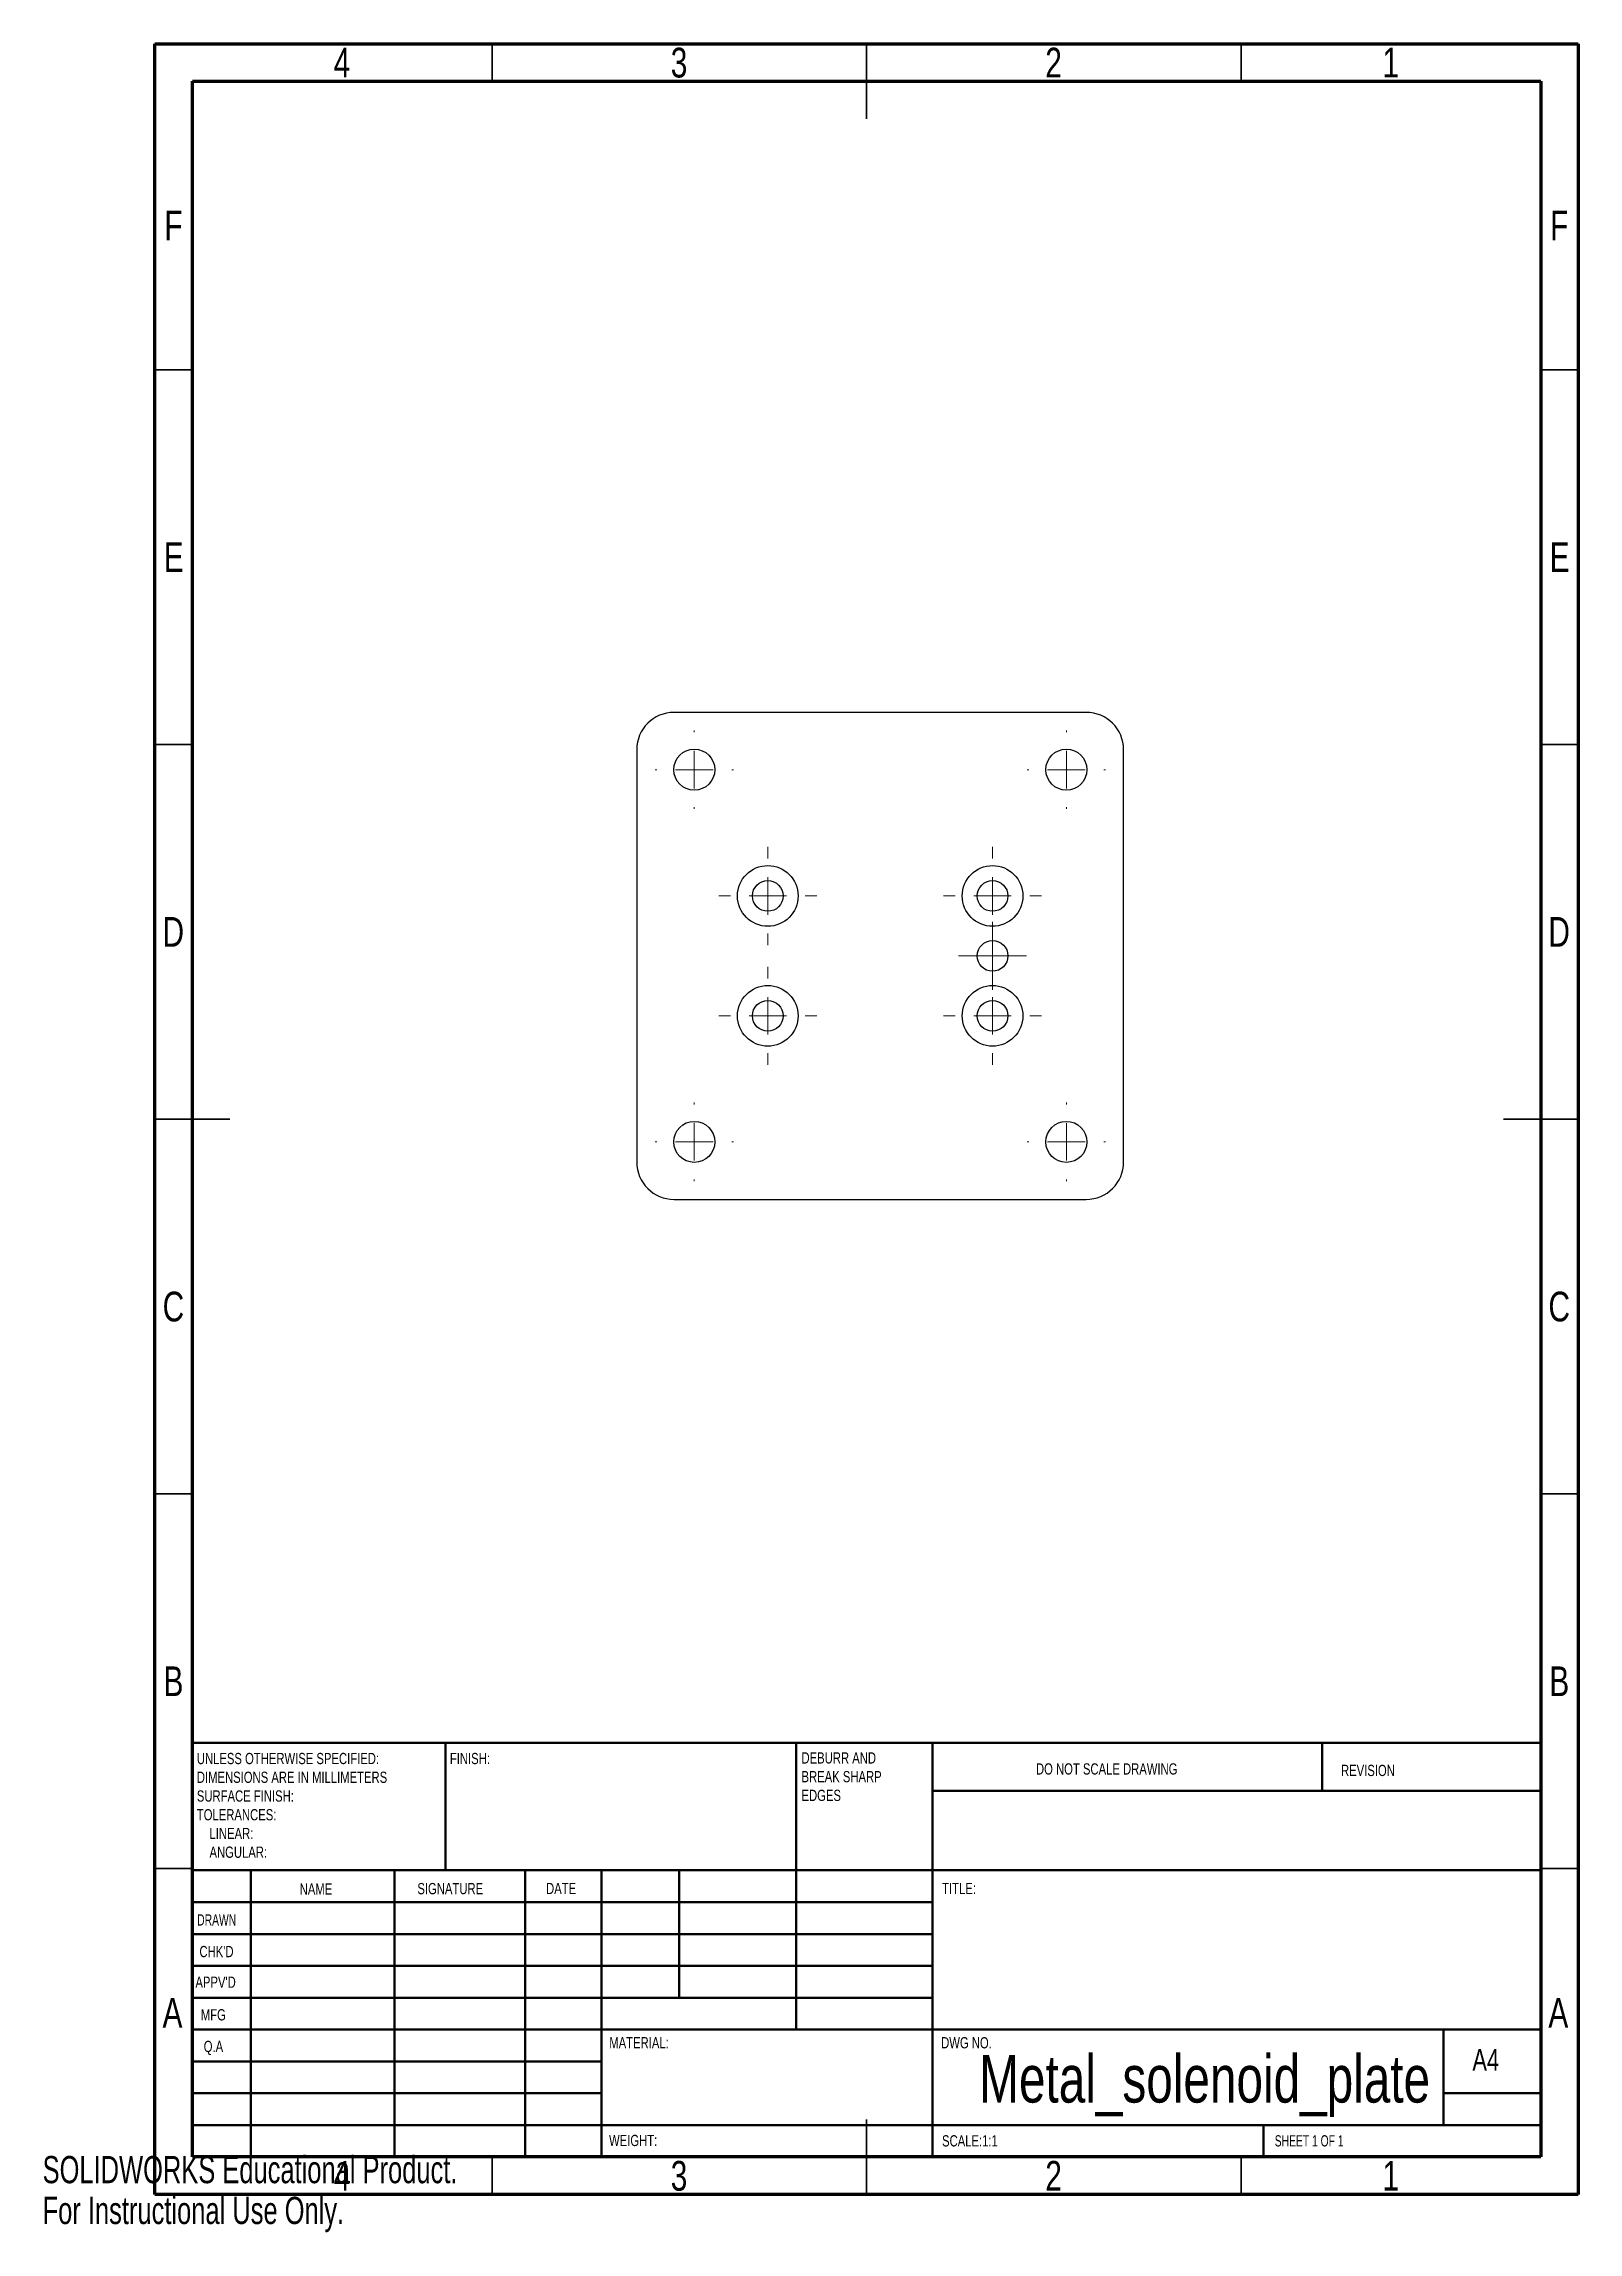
# Model space of a CAD drawing. Header units: millimetres. Extents: x 0 to 205, y 0 to 292.
import ezdxf

# ---------------------------------------------------------------- set-up
doc = ezdxf.new("R2010")
doc.units = ezdxf.units.MM
doc.styles.add('SLDTEXTSTYLE0', font='TXT', dxfattribs={"width": 0.75})
doc.styles.add('SLDTEXTSTYLE1', font='TXT', dxfattribs={"width": 0.686449})
doc.styles.add('SLDTEXTSTYLE2', font='TXT', dxfattribs={"width": 0.6875})
doc.styles.add('SLDTEXTSTYLE3', font='TXT', dxfattribs={"width": 0.7})

# ---------------------------------------------------------------- blocks, each defined once
blk = doc.blocks.new('SW_CENTERMARKSYMBOL_0')
at = {"color": 0, "linetype": 'Continuous', "lineweight": 18}
for p, q in [((0, 5), (0, 5.24)), ((-5, 0), (-5.24, 0)), ((0, 0), (-2.5, 0)), ((0, 0), (0, 2.5)), ((0, 0), (0, -2.5)), ((0, 0), (2.5, 0)), ((5, 0), (5.24, 0)), ((0, -5), (0, -5.24))]:
    blk.add_line(p, q, dxfattribs=at)
blk = doc.blocks.new('SW_CENTERMARKSYMBOL_1')
at = {"color": 0, "linetype": 'Continuous', "lineweight": 18}
for p, q in [((0, 5), (0, 5.24)), ((-5, 0), (-5.24, 0)), ((0, 0), (-2.5, 0)), ((0, 0), (0, 2.5)), ((0, 0), (0, -2.5)), ((0, 0), (2.5, 0)), ((5, 0), (5.24, 0)), ((0, -5), (0, -5.24))]:
    blk.add_line(p, q, dxfattribs=at)
blk = doc.blocks.new('SW_CENTERMARKSYMBOL_2')
at = {"color": 0, "linetype": 'Continuous', "lineweight": 18}
for p, q in [((0, 5), (0, 5.24)), ((-5, 0), (-5.24, 0)), ((0, 0), (-2.5, 0)), ((0, 0), (0, 2.5)), ((0, 0), (0, -2.5)), ((0, 0), (2.5, 0)), ((5, 0), (5.24, 0)), ((0, -5), (0, -5.24))]:
    blk.add_line(p, q, dxfattribs=at)
blk = doc.blocks.new('SW_CENTERMARKSYMBOL_3')
at = {"color": 0, "linetype": 'Continuous', "lineweight": 18}
for p, q in [((0, 5), (0, 5.24)), ((-5, 0), (-5.24, 0)), ((0, 0), (-2.5, 0)), ((0, 0), (0, 2.5)), ((0, 0), (0, -2.5)), ((0, 0), (2.5, 0)), ((5, 0), (5.24, 0)), ((0, -5), (0, -5.24))]:
    blk.add_line(p, q, dxfattribs=at)
blk = doc.blocks.new('SW_CENTERMARKSYMBOL_4')
at = {"color": 0, "linetype": 'Continuous', "lineweight": 18}
for p, q in [((0, 2.5), (0, 4.55)), ((-2.5, 0), (-4.55, 0)), ((0, 0), (-2.5, 0)), ((0, 0), (0, 2.5)), ((0, 0), (0, -2.5)), ((0, 0), (2.5, 0)), ((2.5, 0), (4.55, 0)), ((0, -2.5), (0, -4.55))]:
    blk.add_line(p, q, dxfattribs=at)
blk = doc.blocks.new('SW_CENTERMARKSYMBOL_5')
at = {"color": 0, "linetype": 'Continuous', "lineweight": 18}
for p, q in [((0, 5), (0, 6.55)), ((-5, 0), (-6.55, 0)), ((0, 0), (-2.5, 0)), ((0, 0), (0, 2.5)), ((0, 0), (0, -2.5)), ((0, 0), (2.5, 0)), ((5, 0), (6.55, 0)), ((0, -5), (0, -6.55))]:
    blk.add_line(p, q, dxfattribs=at)
blk = doc.blocks.new('SW_CENTERMARKSYMBOL_6')
at = {"color": 0, "linetype": 'Continuous', "lineweight": 18}
for p, q in [((0, 5), (0, 6.55)), ((-5, 0), (-6.55, 0)), ((0, 0), (-2.5, 0)), ((0, 0), (0, 2.5)), ((0, 0), (0, -2.5)), ((0, 0), (2.5, 0)), ((5, 0), (6.55, 0)), ((0, -5), (0, -6.55))]:
    blk.add_line(p, q, dxfattribs=at)
blk = doc.blocks.new('SW_CENTERMARKSYMBOL_7')
at = {"color": 0, "linetype": 'Continuous', "lineweight": 18}
for p, q in [((0, 5), (0, 6.55)), ((-5, 0), (-6.55, 0)), ((0, 0), (-2.5, 0)), ((0, 0), (0, 2.5)), ((0, 0), (0, -2.5)), ((0, 0), (2.5, 0)), ((5, 0), (6.55, 0)), ((0, -5), (0, -6.55))]:
    blk.add_line(p, q, dxfattribs=at)
blk = doc.blocks.new('SW_CENTERMARKSYMBOL_8')
at = {"color": 0, "linetype": 'Continuous', "lineweight": 18}
for p, q in [((0, 5), (0, 6.55)), ((-5, 0), (-6.55, 0)), ((0, 0), (-2.5, 0)), ((0, 0), (0, 2.5)), ((0, 0), (0, -2.5)), ((0, 0), (2.5, 0)), ((5, 0), (6.55, 0)), ((0, -5), (0, -6.55))]:
    blk.add_line(p, q, dxfattribs=at)

msp = doc.modelspace()

# ---------------------------------------------------------------- linework, layer by layer
at = {"color": 7, "linetype": 'Continuous', "lineweight": 70}
for p, q in [((15, 5), (15, 292)), ((15, 292), (205, 292)), ((205, 292), (205, 5)), ((20, 10), (20, 287)), ((20, 287), (200, 287)), ((200, 287), (200, 10)), ((200, 10), (20, 10)), ((205, 5), (15, 5))]:
    msp.add_line(p, q, dxfattribs=at)
at = {"color": 7, "linetype": 'Continuous', "lineweight": 35}
for p, q in [((60, 287), (60, 292)), ((110, 292), (110, 282)), ((110, 287), (110, 292)), ((160, 287), (160, 292)), ((20, 248.5), (15, 248.5)), ((200, 248.5), (205, 248.5)), ((20, 198.5), (15, 198.5)), ((200, 198.5), (205, 198.5)), ((15, 148.5), (25, 148.5)), ((20, 148.5), (15, 148.5)), ((205, 148.5), (195, 148.5)), ((200, 148.5), (205, 148.5)), ((20, 98.5), (15, 98.5)), ((200, 98.5), (205, 98.5)), ((20, 48.5), (15, 48.5)), ((200, 48.5), (205, 48.5)), ((110, 5), (110, 15)), ((60, 10), (60, 5)), ((110, 10), (110, 5)), ((160, 10), (160, 5))]:
    msp.add_line(p, q, dxfattribs=at)
at = {"color": 7, "linetype": 'Continuous', "lineweight": 25}
for p, q in [((139.31, 202.78), (84.31, 202.78)), ((79.31, 197.78), (79.31, 142.78)), ((144.31, 142.78), (144.31, 197.78)), ((84.31, 137.78), (139.31, 137.78))]:
    msp.add_line(p, q, dxfattribs=at)
at = {"color": 7, "linetype": 'Continuous', "lineweight": 50}
for p, q in [((20, 65.25), (200, 65.25)), ((20, 65.25), (20, 10)), ((53.8, 48.25), (53.8, 65.25)), ((100.6, 65.25), (100.6, 27)), ((118.8, 65.25), (118.8, 10)), ((170.8, 58.88), (170.8, 65.25)), ((200, 58.88), (118.8, 58.88)), ((200, 48.25), (20, 48.25)), ((27.8, 48.25), (27.8, 10)), ((46.99, 48.25), (46.99, 10)), ((64.4, 48.25), (64.4, 10)), ((74.6, 10), (74.6, 48.25)), ((85, 31.25), (85, 48.25)), ((118.8, 44), (20, 44)), ((118.8, 39.75), (20, 39.75)), ((118.8, 35.5), (20, 35.5)), ((118.8, 31.25), (20, 31.25)), ((74.6, 27), (20, 27)), ((74.6, 27), (200, 27)), ((187, 14.25), (187, 27)), ((74.6, 22.75), (20, 22.75)), ((74.6, 18.5), (20, 18.5)), ((200, 18.5), (187, 18.5)), ((20, 14.25), (200, 14.25)), ((163, 10), (163, 14.25))]:
    msp.add_line(p, q, dxfattribs=at)
at = {"color": 7, "linetype": 'Continuous', "lineweight": 25}
for centre, radius in [((87, 195.13), 2.74), ((136.67, 195.13), 2.74), ((96.81, 178.28), 4.05), ((126.81, 178.28), 4.05), ((96.81, 178.28), 2.05), ((126.81, 178.28), 2.05), ((126.81, 170.28), 2.05), ((96.81, 162.28), 4.05), ((96.81, 162.28), 2.05), ((126.81, 162.28), 4.05), ((126.81, 162.28), 2.05), ((87, 145.46), 2.74), ((136.67, 145.46), 2.74)]:
    msp.add_circle(centre, radius, dxfattribs=at)
for centre, start, end in [((84.31, 197.78), 90, 180), ((139.31, 197.78), 0, 90), ((84.31, 142.78), 180, 270), ((139.31, 142.78), 270, 0)]:
    msp.add_arc(centre, 5, start, end, dxfattribs=at)

# ---------------------------------------------------------------- block references
at = {"color": 7, "linetype": 'Continuous', "lineweight": 0}
for name, p in [('SW_CENTERMARKSYMBOL_3', (87, 195.13)), ('SW_CENTERMARKSYMBOL_2', (136.67, 195.13)), ('SW_CENTERMARKSYMBOL_5', (96.81, 178.28)), ('SW_CENTERMARKSYMBOL_8', (126.81, 178.28)), ('SW_CENTERMARKSYMBOL_4', (126.81, 170.28)), ('SW_CENTERMARKSYMBOL_6', (96.81, 162.28)), ('SW_CENTERMARKSYMBOL_7', (126.81, 162.28)), ('SW_CENTERMARKSYMBOL_0', (87, 145.46)), ('SW_CENTERMARKSYMBOL_1', (136.67, 145.46))]:
    msp.add_blockref(name, p, dxfattribs=at)

# ---------------------------------------------------------------- texts
for s, insert, char_height, attachment_point, style in [('4', (39.96, 291.47), 3.97, 2, 'SLDTEXTSTYLE0'), ('3', (84.96, 291.47), 3.97, 2, 'SLDTEXTSTYLE0'), ('2', (134.96, 291.47), 3.97, 2, 'SLDTEXTSTYLE0'), ('1', (179.96, 291.47), 3.97, 2, 'SLDTEXTSTYLE0'), ('F', (17.46, 269.72), 3.97, 2, 'SLDTEXTSTYLE0'), ('F', (202.46, 269.72), 3.97, 2, 'SLDTEXTSTYLE0'), ('E', (17.51, 225.47), 3.97, 2, 'SLDTEXTSTYLE0'), ('E', (202.51, 225.47), 3.97, 2, 'SLDTEXTSTYLE0'), ('D', (17.45, 175.47), 3.97, 2, 'SLDTEXTSTYLE0'), ('D', (202.45, 175.47), 3.97, 2, 'SLDTEXTSTYLE0'), ('C', (17.46, 125.47), 3.97, 2, 'SLDTEXTSTYLE0'), ('C', (202.46, 125.47), 3.97, 2, 'SLDTEXTSTYLE0'), ('B', (17.47, 75.47), 3.97, 2, 'SLDTEXTSTYLE0'), ('B', (202.47, 75.47), 3.97, 2, 'SLDTEXTSTYLE0'), ('UNLESS OTHERWISE SPECIFIED:', (20.59, 63.92), 1.5, 1, 'SLDTEXTSTYLE0'), ('DIMENSIONS ARE IN MILLIMETERS', (20.59, 61.42), 1.5, 1, 'SLDTEXTSTYLE0'), ('FINISH:', (54.37, 63.92), 1.5, 1, 'SLDTEXTSTYLE0'), ('DEBURR AND', (101.31, 64), 1.5, 1, 'SLDTEXTSTYLE0'), ('BREAK SHARP', (101.31, 61.5), 1.5, 1, 'SLDTEXTSTYLE0'), ('DO NOT SCALE DRAWING', (132.61, 62.53), 1.5, 1, 'SLDTEXTSTYLE0'), ('REVISION', (173.33, 62.33), 1.5, 1, 'SLDTEXTSTYLE0'), ('SURFACE FINISH:', (20.59, 58.92), 1.5, 1, 'SLDTEXTSTYLE0'), ('EDGES', (101.31, 59), 1.5, 1, 'SLDTEXTSTYLE0'), ('TOLERANCES:', (20.59, 56.42), 1.5, 1, 'SLDTEXTSTYLE0'), ('LINEAR:', (22.28, 53.92), 1.5, 1, 'SLDTEXTSTYLE0'), ('ANGULAR:', (22.28, 51.42), 1.5, 1, 'SLDTEXTSTYLE0'), ('NAME', (34.32, 46.5), 1.5, 1, 'SLDTEXTSTYLE0'), ('SIGNATURE', (50.03, 46.56), 1.5, 1, 'SLDTEXTSTYLE0'), ('DATE', (67.21, 46.58), 1.5, 1, 'SLDTEXTSTYLE0'), ('TITLE:', (120.09, 46.58), 1.5, 1, 'SLDTEXTSTYLE0'), ('DRAWN', (20.64, 42.38), 1.5, 1, 'SLDTEXTSTYLE1'), ("CHK'D", (20.94, 38.16), 1.5, 1, 'SLDTEXTSTYLE0'), ("APPV'D", (20.4, 34.07), 1.5, 1, 'SLDTEXTSTYLE0'), ('A', (17.34, 31.22), 3.97, 2, 'SLDTEXTSTYLE0'), ('MFG', (21.12, 29.72), 1.5, 1, 'SLDTEXTSTYLE0'), ('A', (202.34, 31.22), 3.97, 2, 'SLDTEXTSTYLE0'), ('Q.A', (21.51, 25.5), 1.5, 1, 'SLDTEXTSTYLE0'), ('MATERIAL:', (75.65, 25.99), 1.5, 1, 'SLDTEXTSTYLE0'), ('DWG NO.', (119.95, 25.99), 1.5, 1, 'SLDTEXTSTYLE0'), ('Metal_solenoid_plate', (155.13, 23.61), 6.35, 2, 'SLDTEXTSTYLE0'), ('A4', (190.87, 24.41), 2.91, 1, 'SLDTEXTSTYLE0'), ('WEIGHT:', (75.62, 12.95), 1.499, 1, 'SLDTEXTSTYLE0'), ('SCALE:1:1', (120.07, 12.9), 1.5, 1, 'SLDTEXTSTYLE0'), ('SHEET 1 OF 1', (164.48, 12.9), 1.5, 1, 'SLDTEXTSTYLE2'), ('4', (39.96, 9.47), 3.97, 2, 'SLDTEXTSTYLE0'), ('3', (84.96, 9.47), 3.97, 2, 'SLDTEXTSTYLE0'), ('2', (134.96, 9.47), 3.97, 2, 'SLDTEXTSTYLE0'), ('1', (179.96, 9.47), 3.97, 2, 'SLDTEXTSTYLE0')]:
    msp.add_mtext(s, dxfattribs=dict(at, insert=insert, char_height=char_height, attachment_point=attachment_point, style=style))
at = {"color": 7, "linetype": 'Continuous', "char_height": 3.633, "attachment_point": 1, "style": 'SLDTEXTSTYLE3'}
for s, insert in [('SOLIDWORKS Educational Product.', (0, 10.13)), ('For Instructional Use Only.', (0, 4.68))]:
    msp.add_mtext(s, dxfattribs=dict(at, insert=insert))

doc.saveas('drawing.dxf')
